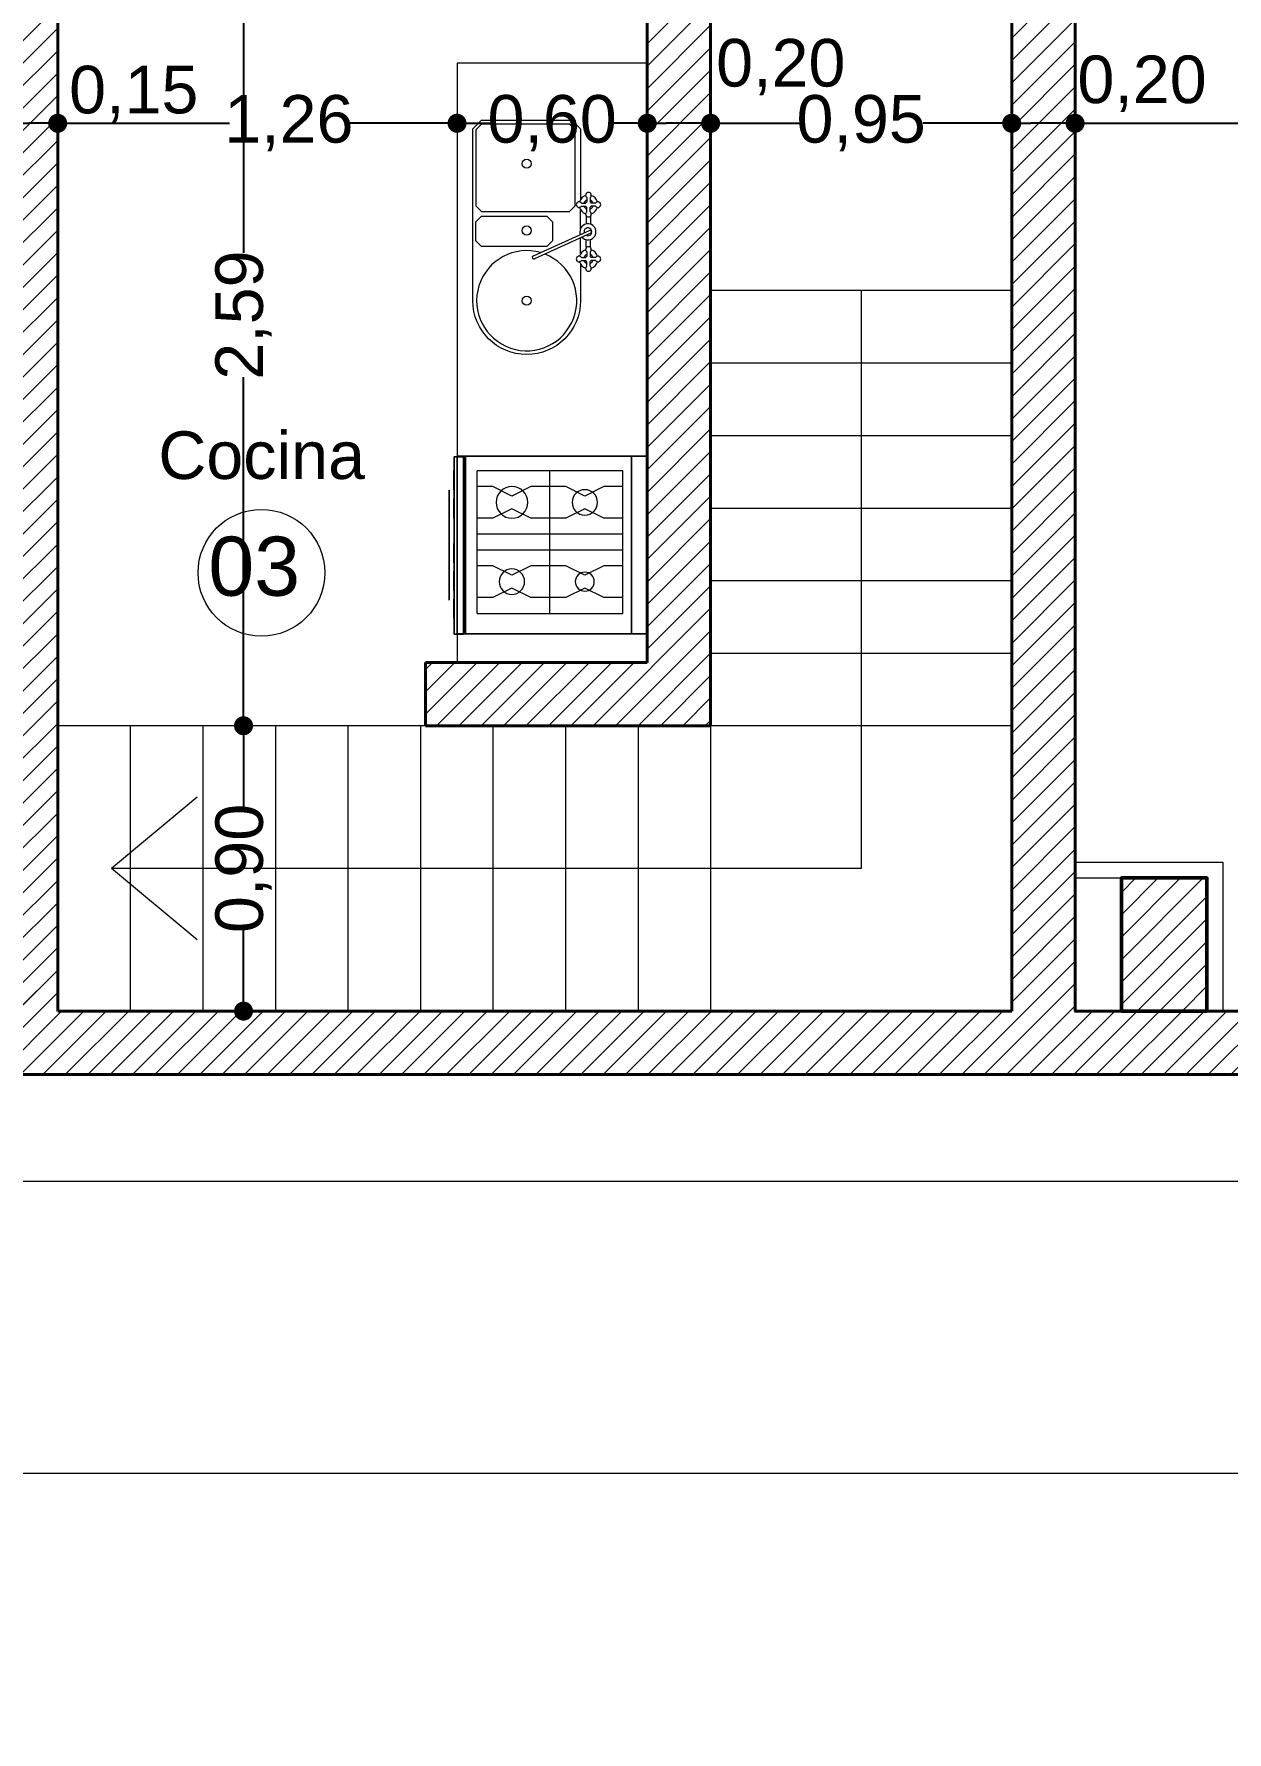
# Model space of a CAD drawing. Header units: millimetres. Extents: x 130 to 235, y 159 to 225.
# Drawn here: x 211.77 to 215.53, y 196.36 to 201.72 of the extents above; entities that cross this region are included whole.
import ezdxf

# ---------------------------------------------------------------- set-up
doc = ezdxf.new("R2010")
doc.units = ezdxf.units.MM
for name, color, linetype, lineweight in [('015', 1, 'Continuous', 15), ('02', 5, 'Continuous', 20), ('A-COT-PARC', 252, 'Continuous', 15), ('COLUMNAS', 3, 'Continuous', 50), ('COTAS', 151, 'Continuous', 5), ('hatch muro', 252, 'Continuous', 5), ('MUROS', 7, 'Continuous', 40), ('Simbolos', 6, 'Continuous', 20), ('TEXTOS', 2, 'Continuous', 20), ('Textos Simb', 4, 'Continuous', 20)]:
    doc.layers.add(name, color=color, linetype=linetype, lineweight=lineweight)
doc.styles.add('COTAS', font='ROMANS', dxfattribs={"width": 0.7})
doc.styles.add('STYLE1', font='arial.ttf')
doc.dimstyles.new('COTA 100', dxfattribs={"dimtxt": 0.12, "dimasz": 0.15, "dimexe": 0, "dimexo": 0, "dimgap": 0.04, "dimtad": 1, "dimzin": 4, "dimdsep": 46, "dimtxsty": 'COTAS', "dimblk1": 'COTA_N', "dimblk2": 'COTA_N', "dimsah": 1, "dimcen": 0.09, "dimse1": 1, "dimse2": 1, "dimclrd": 256, "dimclrt": 60, "dimadec": 4, "dimazin": 0, "dimtfac": 1, "dimtix": 1, "dimtmove": 2, "dimatfit": 3, "dimfxl": 1, "dimtolj": 1, "dimtzin": 0, "dimlwd": -1, "dimarcsym": 0})
doc.dimstyles.new('ISO-25', dxfattribs={"dimtxt": 0.15, "dimasz": 0.06, "dimexe": 0, "dimexo": 0, "dimgap": 0, "dimtad": 0, "dimzin": 1, "dimtxsty": 'STYLE1', "dimblk": 'DOT', "dimcen": 2.5, "dimclrt": 5, "dimadec": 0, "dimazin": 0, "dimtfac": 1, "dimtmove": 2, "dimatfit": 3, "dimldrblk": 'DOT', "dimfxl": 1, "dimarcsym": 0})
pattern_1 = [(45, (-1047.780325, -271.0186), (-0.035355339, 0.035355339), [])]

# ---------------------------------------------------------------- blocks, each defined once
blk = doc.blocks.new('COTA_N')
for p, q in [((0, 0.5), (0, -0.5)), ((-1, 0), (0, 0))]:
    blk.add_line(p, q)
at = {"const_width": 0.065}
blk.add_lwpolyline([(0.141421, 0.141421), (0.282843, 0.282843), (0, 0), (-0.141421, -0.141421), (-0.282843, -0.282843)], dxfattribs=at)
blk = doc.blocks.new('*D16')
at = {"layer": 'A-COT-PARC', "linetype": 'ByBlock'}
blk.add_line((144.734152, 198.101775), (220.364152, 198.101775), dxfattribs=at)
at = {"layer": 'Defpoints', "color": 0}
for p in [(144.584152, 198.680094), (220.514152, 198.680094), (220.514152, 198.101775)]:
    blk.add_point(p, dxfattribs=at)
at = {"layer": 'A-COT-PARC', "xscale": 0.15, "yscale": 0.15, "zscale": 0.15, "rotation": 180}
blk.add_blockref('COTA_N', (144.584152, 198.101775), dxfattribs=at)
at = {"layer": 'A-COT-PARC', "xscale": 0.15, "yscale": 0.15, "zscale": 0.15}
blk.add_blockref('COTA_N', (220.514152, 198.101775), dxfattribs=at)
at = {"layer": 'A-COT-PARC', "color": 60, "insert": (190.714152, 197.697181), "char_height": 0.6, "attachment_point": 5, "style": 'COTAS'}
blk.add_mtext('\\A1;{\\H0.5x;75.93}', dxfattribs=at)
blk = doc.blocks.new('*D19')
at = {"layer": 'A-COT-PARC', "linetype": 'ByBlock'}
blk.add_line((225.664152, 197.180146), (136.644152, 197.180146), dxfattribs=at)
at = {"layer": 'Defpoints', "color": 0}
for p in [(136.494152, 198.776236), (225.814152, 198.776236), (136.494152, 197.180146)]:
    blk.add_point(p, dxfattribs=at)
at = {"layer": 'A-COT-PARC', "xscale": 0.15, "yscale": 0.15, "zscale": 0.15, "rotation": 180}
blk.add_blockref('COTA_N', (136.494152, 197.180146), dxfattribs=at)
at = {"layer": 'A-COT-PARC', "xscale": 0.15, "yscale": 0.15, "zscale": 0.15}
blk.add_blockref('COTA_N', (225.814152, 197.180146), dxfattribs=at)
at = {"layer": 'A-COT-PARC', "color": 60, "insert": (173.649152, 196.758239), "char_height": 0.6, "attachment_point": 5, "style": 'COTAS'}
blk.add_mtext('\\A1;{\\H0.5x;89.32}', dxfattribs=at)
blk = doc.blocks.new('Pl-C')
for p, q in [((-0.119253, -0.020891), (-0.103861, -0.020891)), ((-0.119253, -0.031966), (-0.103861, -0.031966)), ((-0.099982, -0.00162), (-0.099982, -0.017012)), ((-0.099982, -0.051236), (-0.099982, -0.035845)), ((-0.088907, -0.00162), (-0.088907, -0.017012)), ((-0.088907, -0.051236), (-0.088907, -0.035845)), ((-0.069637, -0.020891), (-0.085028, -0.020891)), ((-0.069637, -0.031966), (-0.085028, -0.031966)), ((-0.009984, -0.054358), (-0.07668, -0.054358)), ((-0.052951, -0.019763), (-0.026174, -0.019763)), ((-0.052951, -0.033887), (-0.026904, -0.033887)), ((-0.003819, -0.02212), (0.0856, -0.220326)), ((0.005571, -0.017884), (0.095822, -0.215662)), ((0.078227, -0.054358), (0.022215, -0.054358)), ((0.026332, -0.033887), (0.026221, -0.033887)), ((0.054497, -0.019763), (0.02772, -0.019763)), ((0.054497, -0.033887), (0.028451, -0.033887)), ((0.071183, -0.020891), (0.086575, -0.020891)), ((0.071183, -0.031966), (0.086575, -0.031966)), ((0.090454, -0.00162), (0.090454, -0.017012)), ((0.090454, -0.051236), (0.090454, -0.035845)), ((0.101529, -0.00162), (0.101529, -0.017012)), ((0.101529, -0.051236), (0.101529, -0.035845)), ((0.120799, -0.020891), (0.105408, -0.020891)), ((0.120799, -0.031966), (0.105408, -0.031966))]:
    blk.add_line(p, q)
blk.add_lwpolyline([(0.113756, -0.054358), (0.242232, -0.054358, -1), (0.242232, -0.431492), (-0.360243, -0.431492), (-0.390243, -0.401492), (-0.390243, -0.084358), (-0.360243, -0.054358), (-0.112209, -0.054358)], format="xyb")
for points in [[(-0.3768, -0.093435), (-0.3768, -0.40089), (-0.3568, -0.42089), (-0.090126, -0.42089), (-0.070126, -0.40089), (-0.070126, -0.093435), (-0.090126, -0.073435), (-0.3568, -0.073435)], [(0.052478, -0.40089), (0.032478, -0.42089), (-0.03447, -0.42089), (-0.05447, -0.40089), (-0.05447, -0.172285), (-0.03447, -0.152285), (0.032478, -0.152285), (0.052478, -0.172285)]]:
    blk.add_lwpolyline(points, close=True)
for centre in [(-0.237873, -0.242925), (-0.003956, -0.242925), (0.242232, -0.242925)]:
    blk.add_circle(centre, 0.015987)
for centre, radius, start, end in [((-0.094445, -0.026428), 0.0331, 107.221031, 162.778969), ((-0.094445, 0.006585), 0.009899, 304.016019, 235.983981), ((-0.094445, -0.026428), 0.0331, 17.221031, 72.778969), ((0.000773, -0.028238), 0.028248, 312.387008, 290.893091), ((0.095991, -0.026428), 0.0331, 107.221031, 162.778969), ((0.095991, 0.006585), 0.009899, 304.016019, 235.983981), ((0.095991, -0.026428), 0.0331, 17.221031, 72.778969), ((-0.127458, -0.026428), 0.009899, 34.016019, 325.983981), ((-0.094445, -0.026428), 0.0331, 197.221031, 252.778969), ((-0.094445, -0.026428), 0.016581, 109.509577, 160.490423), ((-0.094445, -0.026428), 0.016581, 199.509577, 250.490423), ((-0.094445, -0.059441), 0.009899, 124.016019, 55.983981), ((-0.094445, -0.026428), 0.010924, 120.458557, 149.541443), ((-0.094445, -0.026428), 0.010924, 210.458557, 239.541443), ((-0.094445, -0.026428), 0.016581, 19.509577, 70.490423), ((-0.094445, -0.026428), 0.010924, 30.458557, 59.541443), ((-0.094445, -0.026428), 0.016581, 289.509577, 340.490423), ((-0.094445, -0.026428), 0.010924, 300.458557, 329.541443), ((-0.094445, -0.026428), 0.0331, 287.221031, 342.778969), ((-0.061432, -0.026428), 0.009899, 214.016019, 145.983981), ((0.000773, -0.028238), 0.013705, 333.734082, 287.283418), ((0.000876, -0.020002), 0.00515, 24.282059, 204.282059), ((0.062978, -0.026428), 0.009899, 34.016019, 325.983981), ((0.095991, -0.026428), 0.0331, 197.221031, 252.778969), ((0.095991, -0.026428), 0.016581, 109.509577, 160.490423), ((0.095991, -0.026428), 0.016581, 199.509577, 250.490423), ((0.095991, -0.059441), 0.009899, 124.016019, 55.983981), ((0.095991, -0.026428), 0.010924, 120.458557, 149.541443), ((0.095991, -0.026428), 0.010924, 210.458557, 239.541443), ((0.095991, -0.026428), 0.016581, 19.509577, 70.490423), ((0.095991, -0.026428), 0.010924, 30.458557, 59.541443), ((0.095991, -0.026428), 0.010924, 300.458557, 329.541443), ((0.095991, -0.026428), 0.016581, 289.509577, 340.490423), ((0.095991, -0.026428), 0.0331, 287.221031, 342.778969), ((0.129004, -0.026428), 0.009899, 214.016019, 145.983981), ((0.242232, -0.242925), 0.175417, 163.82908, 158.539558), ((0.090711, -0.217994), 0.005618, 204.52833, 24.52833)]:
    blk.add_arc(centre, radius, start, end)
blk = doc.blocks.new('COCINA-P')
at = {"layer": '015'}
for p, q in [((-0.083533, 0.550176, 0.0199), (-0.533533, 0.550176, 0.0199)), ((-0.533533, 0.090176, 0.0199), (-0.533533, 0.550176, 0.0199)), ((-0.483533, 0.500176, 0.0199), (-0.483533, 0.550176, 0.0199)), ((-0.383533, 0.500176, 0.0199), (-0.383533, 0.550176, 0.0199)), ((-0.333533, 0.090176, 0.0199), (-0.333533, 0.550176, 0.0199)), ((-0.283533, 0.550176, 0.0199), (-0.283533, 0.090176, 0.0199)), ((-0.233533, 0.500176, 0.0199), (-0.233533, 0.550176, 0.0199)), ((-0.133533, 0.500176, 0.0199), (-0.133533, 0.550176, 0.0199)), ((-0.083533, 0.550176, 0.0199), (-0.083533, 0.090176, 0.0199)), ((-0.453533, 0.440176, 0.0199), (-0.483533, 0.500176, 0.0199)), ((-0.413533, 0.440176, 0.0199), (-0.383533, 0.500176, 0.0199)), ((-0.203533, 0.440176, 0.0199), (-0.233533, 0.500176, 0.0199)), ((-0.163533, 0.440176, 0.0199), (-0.133533, 0.500176, 0.0199)), ((-0.483533, 0.380176, 0.0199), (-0.453533, 0.440176, 0.0199)), ((-0.383533, 0.380176, 0.0199), (-0.413533, 0.440176, 0.0199)), ((-0.233533, 0.380176, 0.0199), (-0.203533, 0.440176, 0.0199)), ((-0.133533, 0.380176, 0.0199), (-0.163533, 0.440176, 0.0199)), ((-0.483533, 0.270176, 0.0199), (-0.483533, 0.380176, 0.0199)), ((-0.383533, 0.270176, 0.0199), (-0.383533, 0.380176, 0.0199)), ((-0.233533, 0.270176, 0.0199), (-0.233533, 0.380176, 0.0199)), ((-0.133533, 0.270176, 0.0199), (-0.133533, 0.380176, 0.0199)), ((-0.083533, 0.320176, 0.0199), (-0.533533, 0.320176, 0.0199)), ((-0.453533, 0.210176, 0.0199), (-0.483533, 0.270176, 0.0199)), ((-0.413533, 0.210176, 0.0199), (-0.383533, 0.270176, 0.0199)), ((-0.203533, 0.210176, 0.0199), (-0.233533, 0.270176, 0.0199)), ((-0.163533, 0.210176, 0.0199), (-0.133533, 0.270176, 0.0199)), ((-0.083533, 0.320176, 0.0199), (-0.083533, 0.320176)), ((-0.483533, 0.150176, 0.0199), (-0.453533, 0.210176, 0.0199)), ((-0.383533, 0.150176, 0.0199), (-0.413533, 0.210176, 0.0199)), ((-0.233533, 0.150176, 0.0199), (-0.203533, 0.210176, 0.0199)), ((-0.133533, 0.150176, 0.0199), (-0.163533, 0.210176, 0.0199)), ((-0.483533, 0.090176, 0.0199), (-0.483533, 0.150176, 0.0199)), ((-0.383533, 0.090176, 0.0199), (-0.383533, 0.150176, 0.0199)), ((-0.233533, 0.090176, 0.0199), (-0.233533, 0.150176, 0.0199)), ((-0.133533, 0.090176, 0.0199), (-0.133533, 0.150176, 0.0199)), ((-0.083533, 0.090176, 0.0199), (-0.533533, 0.090176, 0.0199)), ((-0.313533, 0.090176, 0.0199), (-0.313533, 0.090176)), ((-0.083533, 0.090176, 0.0199), (-0.083533, 0.090176))]:
    blk.add_line(p, q, dxfattribs=at)
at = {"layer": '015', "color": 253}
for p, q in [((-0.533533, 0.550176, 0.0199), (-0.533533, 0.550176)), ((-0.313533, 0.550176, 0.0199), (-0.313533, 0.550176)), ((-0.083533, 0.550176, 0.0199), (-0.083533, 0.550176)), ((-0.533533, 0.320176, 0.0199), (-0.533533, 0.320176)), ((-0.533533, 0.090176, 0.0199), (-0.533533, 0.090176))]:
    blk.add_line(p, q, dxfattribs=at)
at = {"layer": '015', "extrusion": (-1.97552e-15, 1, 0), "elevation": 0.61325}
for points in [[(0.472302, -0.669305), (0.125358, -0.669305), (0.125358, -0.701592), (0.472302, -0.701592)], [(0.472302, -0.198236), (0.125358, -0.198236), (0.125358, -0.230523), (0.472302, -0.230523)]]:
    blk.add_lwpolyline(points, close=True, dxfattribs=at)
at = {"layer": '015', "extrusion": (-1.97552e-15, 1, 0)}
for centre in [(0.502268, -0.092743, 0.623081), (0.414508, -0.092743, 0.623081), (0.273668, -0.092743, 0.623081), (0.185907, -0.092743, 0.623081), (0.098147, -0.092743, 0.623081)]:
    blk.add_circle(centre, 0.030566, dxfattribs=at)
at = {"layer": '015'}
for centre, radius in [((-0.433533, 0.440176), 0.05), ((-0.183533, 0.440176), 0.04), ((-0.433533, 0.210176), 0.04), ((-0.183533, 0.210176), 0.03)]:
    blk.add_circle(centre, radius, dxfattribs=at)
for points in [[(-0.125358, 0.63825, -0.669305), (-0.125358, 0.63825, -0.701592), (-0.472302, 0.63825, -0.701592), (-0.472302, 0.63825, -0.669305)], [(-0.57883, 0.06325, 0.1), (-0.57883, 0.06325), (-0.01883, 0.06325), (-0.01883, 0.06325, 0.1)], [(-0.57883, 0.06325), (-0.57883, 0.06325), (-0.01883, 0.06325)], [(-0.57883, 0.01325, 0.1), (-0.57883, 0.06325, 0.1), (-0.01883, 0.06325, 0.1), (-0.01883, 0.01325, 0.1)], [(-0.01883, 0.06325, 0.1), (-0.01883, 0.06325), (-0.01883, 0.01325), (-0.01883, 0.01325, 0.1)], [(-0.01883, 0.06325), (-0.01883, 0.06325), (-0.01883, 0.06325), (-0.01883, 0.01325)], [(-0.01883, 0.01325, 0.1), (-0.01883, 0.01325), (-0.57883, 0.01325), (-0.57883, 0.01325, 0.1)], [(-0.57883, 0.01325, 0.1), (-0.57883, 0.01325, 0.1), (-0.01883, 0.01325, 0.1)]]:
    blk.add_3dface(points, dxfattribs=at)
at = {"layer": '015', "color": 43}
for points in [[(-0.125358, 0.63825, -0.198236), (-0.125358, 0.63825, -0.230523), (-0.472302, 0.63825, -0.230523), (-0.472302, 0.63825, -0.198236)], [(-0.57883, 0.01325), (-0.57883, 0.06325), (-0.57883, 0.06325, 0.1), (-0.57883, 0.01325, 0.1)], [(-0.57883, 0.01325, 0.1), (-0.57883, 0.01325), (-0.57883, 0.01325, 0.1)]]:
    blk.add_3dface(points, dxfattribs=at)
at = {"layer": '015', "linetype": 'Continuous'}
mesh = blk.add_polyface(dxfattribs=at)
corners = [(-0.125358, 0.61325, -0.280507), (-0.143125, 0.61325, -0.26274), (-0.454535, 0.61325, -0.26274), (-0.472302, 0.61325, -0.280507), (-0.472302, 0.61325, -0.50572), (-0.454535, 0.61325, -0.523487), (-0.143125, 0.61325, -0.523487), (-0.125358, 0.61325, -0.50572)]
mesh.append_faces([[corners[k] for k in face] for face in [(0, 6, 7)]], dxfattribs={"vtx0": -1})
mesh.append_faces([[corners[k] for k in face] for face in [(0, 3, 4), (0, 4, 5), (0, 5, 6)]], dxfattribs={"vtx0": -1, "vtx2": -1})
mesh.append_faces([[corners[k] for k in face] for face in [(0, 1, 2, 3)]], dxfattribs={"vtx3": -1})
at = {"layer": '015'}
mesh = blk.add_polymesh((6, 3), dxfattribs=at)
for k, corner in enumerate([(-0.57883, 0.61325), (-0.57883, 0.61325, -0.033323), (-0.57883, 0.61325, -0.033323), (-0.01883, 0.61325), (-0.01883, 0.61325, -0.033323), (-0.01883, 0.61325, -0.033323), (-0.01883, 0.01325), (-0.01883, 0.01325, -0.033323), (-0.01883, 0.61325, -0.033323), (-0.57883, 0.01325), (-0.57883, 0.01325, -0.033323), (-0.57883, 0.61325, -0.033323), (-0.57883, 0.01325), (-0.57883, 0.01325), (-0.57883, 0.61325), (-0.01883, 0.01325), (-0.01883, 0.01325), (-0.01883, 0.61325)]):
    mesh.set_mesh_vertex(divmod(k, 3), corner)
mesh = blk.add_polymesh((6, 3), dxfattribs=at)
for k, corner in enumerate([(-0.57883, 0.61325, -0.179371), (-0.57883, 0.61325, -0.618417), (-0.57883, 0.61325, -0.618417), (-0.01883, 0.61325, -0.179371), (-0.01883, 0.61325, -0.618417), (-0.01883, 0.61325, -0.618417), (-0.01883, 0.589979, -0.179371), (-0.01883, 0.589979, -0.618417), (-0.01883, 0.61325, -0.618417), (-0.57883, 0.589979, -0.179371), (-0.57883, 0.589979, -0.618417), (-0.57883, 0.61325, -0.618417), (-0.57883, 0.589979, -0.179371), (-0.57883, 0.589979, -0.179371), (-0.57883, 0.61325, -0.179371), (-0.01883, 0.589979, -0.179371), (-0.01883, 0.589979, -0.179371), (-0.01883, 0.61325, -0.179371)]):
    mesh.set_mesh_vertex(divmod(k, 3), corner)
mesh = blk.add_polymesh((6, 3), dxfattribs=at)
for k, corner in enumerate([(-0.57883, 0.61325, -0.628417), (-0.57883, 0.61325, -0.85), (-0.57883, 0.61325, -0.85), (-0.01883, 0.61325, -0.628417), (-0.01883, 0.61325, -0.85), (-0.01883, 0.61325, -0.85), (-0.01883, 0.589979, -0.628417), (-0.01883, 0.589979, -0.85), (-0.01883, 0.61325, -0.85), (-0.57883, 0.589979, -0.628417), (-0.57883, 0.589979, -0.85), (-0.57883, 0.61325, -0.85), (-0.57883, 0.589979, -0.628417), (-0.57883, 0.589979, -0.628417), (-0.57883, 0.61325, -0.628417), (-0.01883, 0.589979, -0.628417), (-0.01883, 0.589979, -0.628417), (-0.01883, 0.61325, -0.628417)]):
    mesh.set_mesh_vertex(divmod(k, 3), corner)
mesh = blk.add_polymesh((6, 3), dxfattribs=at)
for k, corner in enumerate([(-0.576789, 0.622424, -0.038323), (-0.576789, 0.622424, -0.175), (-0.576789, 0.622424, -0.175), (-0.018211, 0.622424, -0.038323), (-0.018211, 0.622424, -0.175), (-0.018211, 0.622424, -0.175), (-0.018211, 0.593144, -0.038323), (-0.018211, 0.593144, -0.175), (-0.018211, 0.622424, -0.175), (-0.576789, 0.593144, -0.038323), (-0.576789, 0.593144, -0.175), (-0.576789, 0.622424, -0.175), (-0.576789, 0.593144, -0.038323), (-0.576789, 0.593144, -0.038323), (-0.576789, 0.622424, -0.038323), (-0.018211, 0.593144, -0.038323), (-0.018211, 0.593144, -0.038323), (-0.018211, 0.622424, -0.038323)]):
    mesh.set_mesh_vertex(divmod(k, 3), corner)
mesh = blk.add_polymesh((6, 3), dxfattribs=at)
for k, corner in enumerate([(-0.57883, 0.58633, -0.038323), (-0.57883, 0.58633, -0.85), (-0.57883, 0.58633, -0.85), (-0.01883, 0.58633, -0.038323), (-0.01883, 0.58633, -0.85), (-0.01883, 0.58633, -0.85), (-0.01883, 0.01325, -0.038323), (-0.01883, 0.01325, -0.85), (-0.01883, 0.58633, -0.85), (-0.57883, 0.01325, -0.038323), (-0.57883, 0.01325, -0.85), (-0.57883, 0.58633, -0.85), (-0.57883, 0.01325, -0.038323), (-0.57883, 0.01325, -0.038323), (-0.57883, 0.58633, -0.038323), (-0.01883, 0.01325, -0.038323), (-0.01883, 0.01325, -0.038323), (-0.01883, 0.58633, -0.038323)]):
    mesh.set_mesh_vertex(divmod(k, 3), corner)
blk = doc.blocks.new('COCINA1')
at = {"layer": '02', "rotation": 180}
blk.add_blockref('COCINA-P', (-0.29883, 0.01325), dxfattribs=at)
blk = doc.blocks.new('_DOT')
at = {"color": 0, "linetype": 'ByBlock', "lineweight": -2}
blk.add_line((-0.5, 0), (-1, 0), dxfattribs=at)
at = {"color": 0, "linetype": 'ByBlock', "const_width": 0.5}
blk.add_lwpolyline([(-0.25, 0, 1), (0.25, 0, 1)], format="xyb", close=True, dxfattribs=at)
blk = doc.blocks.new('*D40')
at = {"layer": 'COTAS', "color": 0, "lineweight": -2, "ltscale": 2}
for p, q in [((215.054152, 201.438021), (215.054152, 201.438021)), ((215.114152, 201.438021), (217.589527, 201.438021)), ((220.454152, 201.438021), (217.978777, 201.438021)), ((220.514152, 201.438021), (220.514152, 201.438021))]:
    blk.add_line(p, q, dxfattribs=at)
at = {"layer": 'Defpoints', "color": 0}
for p in [(215.054152, 201.438021), (215.054152, 201.438021), (220.514152, 201.438021)]:
    blk.add_point(p, dxfattribs=at)
at = {"layer": 'COTAS', "color": 0, "lineweight": -2, "xscale": 0.06, "yscale": 0.06, "zscale": 0.06, "rotation": 180}
blk.add_blockref('_DOT', (215.054152, 201.438021), dxfattribs=at)
at = {"layer": 'COTAS', "color": 0, "lineweight": -2, "xscale": 0.06, "yscale": 0.06, "zscale": 0.06}
blk.add_blockref('_DOT', (220.514152, 201.438021), dxfattribs=at)
at = {"layer": 'COTAS', "color": 5, "insert": (217.784152, 201.438021), "char_height": 0.15, "attachment_point": 5, "style": 'STYLE1'}
blk.add_mtext('5,46', dxfattribs=at)
blk = doc.blocks.new('*D42')
at = {"layer": 'COTAS', "color": 0, "lineweight": -2, "ltscale": 2}
for p, q in [((214.854152, 201.438021), (214.854152, 201.438021)), ((214.994152, 201.438021), (214.914152, 201.438021)), ((215.054152, 201.438021), (215.054152, 201.438021))]:
    blk.add_line(p, q, dxfattribs=at)
at = {"layer": 'Defpoints', "color": 0}
for p in [(214.854152, 201.438021), (214.854152, 201.438021), (215.054152, 201.438021)]:
    blk.add_point(p, dxfattribs=at)
at = {"layer": 'COTAS', "color": 0, "lineweight": -2, "xscale": 0.06, "yscale": 0.06, "zscale": 0.06, "rotation": 180}
blk.add_blockref('_DOT', (214.854152, 201.438021), dxfattribs=at)
at = {"layer": 'COTAS', "color": 0, "lineweight": -2, "xscale": 0.06, "yscale": 0.06, "zscale": 0.06}
blk.add_blockref('_DOT', (215.054152, 201.438021), dxfattribs=at)
at = {"layer": 'COTAS', "color": 5, "insert": (215.265425, 201.562647), "char_height": 0.15, "attachment_point": 5, "style": 'STYLE1'}
blk.add_mtext('0,20', dxfattribs=at)
blk = doc.blocks.new('*D43')
at = {"layer": 'COTAS', "color": 0, "lineweight": -2, "ltscale": 2}
for p, q in [((213.904152, 201.438021), (213.904152, 201.438021)), ((213.964152, 201.438021), (214.184002, 201.438021)), ((214.794152, 201.438021), (214.574302, 201.438021)), ((214.854152, 201.438021), (214.854152, 201.438021))]:
    blk.add_line(p, q, dxfattribs=at)
at = {"layer": 'Defpoints', "color": 0}
for p in [(213.904152, 201.438021), (213.904152, 201.438021), (214.854152, 201.438021)]:
    blk.add_point(p, dxfattribs=at)
at = {"layer": 'COTAS', "color": 0, "lineweight": -2, "xscale": 0.06, "yscale": 0.06, "zscale": 0.06, "rotation": 180}
blk.add_blockref('_DOT', (213.904152, 201.438021), dxfattribs=at)
at = {"layer": 'COTAS', "color": 0, "lineweight": -2, "xscale": 0.06, "yscale": 0.06, "zscale": 0.06}
blk.add_blockref('_DOT', (214.854152, 201.438021), dxfattribs=at)
at = {"layer": 'COTAS', "color": 5, "insert": (214.379152, 201.438021), "char_height": 0.15, "attachment_point": 5, "style": 'STYLE1'}
blk.add_mtext('0,95', dxfattribs=at)
blk = doc.blocks.new('*D44')
at = {"layer": 'COTAS', "color": 0, "lineweight": -2, "ltscale": 2}
for p, q in [((213.704152, 201.438021), (213.704152, 201.438021)), ((213.844152, 201.438021), (213.764152, 201.438021)), ((213.904152, 201.438021), (213.904152, 201.438021))]:
    blk.add_line(p, q, dxfattribs=at)
at = {"layer": 'Defpoints', "color": 0}
for p in [(213.704152, 201.438021), (213.704152, 201.438021), (213.904152, 201.438021)]:
    blk.add_point(p, dxfattribs=at)
at = {"layer": 'COTAS', "color": 0, "lineweight": -2, "xscale": 0.06, "yscale": 0.06, "zscale": 0.06}
for p, rotation in [((213.704152, 201.438021), 180), ((213.904152, 201.438021), 360)]:
    blk.add_blockref('_DOT', p, dxfattribs=dict(at, rotation=rotation))
at = {"layer": 'COTAS', "color": 5, "insert": (214.125523, 201.614948), "char_height": 0.15, "attachment_point": 5, "style": 'STYLE1'}
blk.add_mtext('0,20', dxfattribs=at)
blk = doc.blocks.new('*D45')
at = {"layer": 'COTAS', "color": 0, "lineweight": -2, "ltscale": 2}
for p, q in [((213.104152, 201.438021), (213.104152, 201.438021)), ((213.164152, 201.438021), (213.209827, 201.438021)), ((213.644152, 201.438021), (213.598477, 201.438021)), ((213.704152, 201.438021), (213.704152, 201.438021))]:
    blk.add_line(p, q, dxfattribs=at)
at = {"layer": 'Defpoints', "color": 0}
for p in [(213.104152, 201.438021), (213.104152, 201.438021), (213.704152, 201.438021)]:
    blk.add_point(p, dxfattribs=at)
at = {"layer": 'COTAS', "color": 0, "lineweight": -2, "xscale": 0.06, "yscale": 0.06, "zscale": 0.06, "rotation": 180}
blk.add_blockref('_DOT', (213.104152, 201.438021), dxfattribs=at)
at = {"layer": 'COTAS', "color": 0, "lineweight": -2, "xscale": 0.06, "yscale": 0.06, "zscale": 0.06}
blk.add_blockref('_DOT', (213.704152, 201.438021), dxfattribs=at)
at = {"layer": 'COTAS', "color": 5, "insert": (213.404152, 201.438021), "char_height": 0.15, "attachment_point": 5, "style": 'STYLE1'}
blk.add_mtext('0,60', dxfattribs=at)
blk = doc.blocks.new('*D46')
at = {"layer": 'COTAS', "color": 0, "lineweight": -2, "ltscale": 2}
for p, q in [((211.844152, 201.438021), (211.844152, 201.438021)), ((211.904152, 201.438021), (212.385732, 201.438021)), ((213.044152, 201.438021), (212.760882, 201.438021)), ((213.104152, 201.438021), (213.104152, 201.438021))]:
    blk.add_line(p, q, dxfattribs=at)
at = {"layer": 'Defpoints', "color": 0}
for p in [(211.844152, 201.438021), (211.844152, 201.438021), (213.104152, 201.438021)]:
    blk.add_point(p, dxfattribs=at)
at = {"layer": 'COTAS', "color": 0, "lineweight": -2, "xscale": 0.06, "yscale": 0.06, "zscale": 0.06, "rotation": 180}
blk.add_blockref('_DOT', (211.844152, 201.438021), dxfattribs=at)
at = {"layer": 'COTAS', "color": 0, "lineweight": -2, "xscale": 0.06, "yscale": 0.06, "zscale": 0.06}
blk.add_blockref('_DOT', (213.104152, 201.438021), dxfattribs=at)
at = {"layer": 'COTAS', "color": 5, "insert": (212.573307, 201.438021), "char_height": 0.15, "attachment_point": 5, "style": 'STYLE1'}
blk.add_mtext('1,26', dxfattribs=at)
blk = doc.blocks.new('*D47')
at = {"layer": 'COTAS', "color": 0, "lineweight": -2, "ltscale": 2}
for p, q in [((211.694152, 201.438021), (211.694152, 201.438021)), ((211.784152, 201.438021), (211.754152, 201.438021)), ((211.844152, 201.438021), (211.844152, 201.438021))]:
    blk.add_line(p, q, dxfattribs=at)
at = {"layer": 'Defpoints', "color": 0}
for p in [(211.694152, 201.438021), (211.694152, 201.438021), (211.844152, 201.438021)]:
    blk.add_point(p, dxfattribs=at)
at = {"layer": 'COTAS', "color": 0, "lineweight": -2, "xscale": 0.06, "yscale": 0.06, "zscale": 0.06, "rotation": 180}
blk.add_blockref('_DOT', (211.694152, 201.438021), dxfattribs=at)
at = {"layer": 'COTAS', "color": 0, "lineweight": -2, "xscale": 0.06, "yscale": 0.06, "zscale": 0.06}
blk.add_blockref('_DOT', (211.844152, 201.438021), dxfattribs=at)
at = {"layer": 'COTAS', "color": 5, "insert": (212.084008, 201.530297), "char_height": 0.15, "attachment_point": 5, "style": 'STYLE1'}
blk.add_mtext('0,15', dxfattribs=at)
blk = doc.blocks.new('*D61')
at = {"layer": 'COTAS', "color": 0, "lineweight": -2, "ltscale": 2}
for p, q in [((212.430441, 202.128021), (212.430441, 202.128021)), ((212.430441, 202.068021), (212.430441, 201.029071)), ((212.430441, 199.598021), (212.430441, 200.636971)), ((212.430441, 199.538021), (212.430441, 199.538021))]:
    blk.add_line(p, q, dxfattribs=at)
at = {"layer": 'Defpoints', "color": 0}
for p in [(212.430441, 202.128021), (212.430441, 199.538021), (212.430441, 199.538021)]:
    blk.add_point(p, dxfattribs=at)
at = {"layer": 'COTAS', "color": 0, "lineweight": -2, "xscale": 0.06, "yscale": 0.06, "zscale": 0.06}
for p, rotation in [((212.430441, 202.128021), 90), ((212.430441, 199.538021), 270)]:
    blk.add_blockref('_DOT', p, dxfattribs=dict(at, rotation=rotation))
at = {"layer": 'COTAS', "color": 5, "insert": (212.430441, 200.833021), "char_height": 0.15, "attachment_point": 5, "rotation": 90, "style": 'STYLE1'}
blk.add_mtext('2,59', dxfattribs=at)
blk = doc.blocks.new('*D62')
at = {"layer": 'COTAS', "color": 0, "lineweight": -2, "ltscale": 2}
for p, q in [((212.430441, 199.538021), (212.430441, 199.538021)), ((212.430441, 199.478021), (212.430441, 199.282346)), ((212.430441, 198.698021), (212.430441, 198.893696)), ((212.430441, 198.638021), (212.430441, 198.638021))]:
    blk.add_line(p, q, dxfattribs=at)
at = {"layer": 'Defpoints', "color": 0}
for p in [(212.430441, 199.538021), (212.430441, 198.638021), (212.430441, 198.638021)]:
    blk.add_point(p, dxfattribs=at)
at = {"layer": 'COTAS', "color": 0, "lineweight": -2, "xscale": 0.06, "yscale": 0.06, "zscale": 0.06}
for p, rotation in [((212.430441, 199.538021), 90), ((212.430441, 198.638021), 270)]:
    blk.add_blockref('_DOT', p, dxfattribs=dict(at, rotation=rotation))
at = {"layer": 'COTAS', "color": 5, "insert": (212.430441, 199.088021), "char_height": 0.15, "attachment_point": 5, "rotation": 90, "style": 'STYLE1'}
blk.add_mtext('0,90', dxfattribs=at)

msp = doc.modelspace()

# ---------------------------------------------------------------- hatches: boundary and pattern name
at = {"layer": 'hatch muro', "ltscale": 2}
h = msp.add_hatch(dxfattribs=at)
h.set_pattern_fill('ANSI31', color=256, scale=0.4)
h.set_pattern_definition(pattern_1)
h.paths.add_polyline_path([(212.8042, 203.608), (213.9042, 203.608), (213.9042, 203.508), (213.7042, 203.508), (213.7042, 203.308), (212.8042, 203.308)])
h.paths.add_polyline_path([(213.7042, 203.508), (213.9042, 203.508), (213.9042, 203.308), (213.7042, 203.308)])
h.paths.add_polyline_path([(214.8542, 203.508), (215.0542, 203.508), (215.0542, 203.308), (214.8542, 203.308)])
h.paths.add_polyline_path([(214.8542, 203.608), (216.3842, 203.608), (216.3842, 203.308), (215.0542, 203.308), (215.0542, 203.508), (214.8542, 203.508)])
h.paths.add_polyline_path([(218.3842, 203.608), (219.7142, 203.608), (219.7142, 203.438), (219.7142, 203.308), (218.3842, 203.308)])
h.paths.add_polyline_path([(220.5142, 203.308), (220.7142, 203.308), (220.7142, 202.023), (220.5142, 202.023)])
h.paths.add_polyline_path([(220.5142, 203.508), (220.7142, 203.508), (220.7142, 203.308), (220.5142, 203.308)])
h.paths.add_polyline_path([(220.5142, 204.638), (220.6442, 204.638), (220.7142, 204.638), (220.7142, 203.508), (220.5142, 203.508)])
h.paths.add_polyline_path([(215.2002, 199.058), (215.4702, 199.058), (215.4702, 198.638), (215.2002, 198.638)])
h.paths.add_polyline_path([(213.0042, 202.278), (213.9042, 202.278), (213.9042, 199.538), (213.0042, 199.538), (213.0042, 199.738), (213.7042, 199.738), (213.7042, 202.078), (213.0042, 202.078)])
h.paths.add_polyline_path([(220.2442, 199.058), (220.5142, 199.058), (220.5142, 198.638), (220.2442, 198.638)])
h.paths.add_polyline_path([(210.1562, 199.058), (210.4262, 199.058), (210.4262, 198.638), (210.1562, 198.638)])
h.paths.add_polyline_path([(205.1122, 199.058), (205.3822, 199.058), (205.3822, 198.638), (205.1122, 198.638)])
h.paths.add_polyline_path([(205.1122, 203.508), (205.3122, 203.508), (205.3122, 203.308), (205.1122, 203.308)])
h.paths.add_polyline_path([(209.7042, 203.508), (209.9042, 203.508), (209.9042, 203.308), (209.7042, 203.308)])
h = msp.add_hatch(dxfattribs=at)
h.set_pattern_fill('ANSI31', color=256, scale=0.4)
h.set_pattern_definition(pattern_1)
h.paths.add_polyline_path([(220.7142, 199.923), (220.5142, 199.923), (220.5142, 198.638), (220.2442, 198.638), (215.0542, 198.638), (215.0542, 202.408), (214.8542, 202.408), (214.8542, 198.638), (211.8442, 198.638), (211.8442, 202.278), (211.6942, 202.278), (211.6942, 198.638), (209.9042, 198.638), (209.9042, 200.618), (210.9942, 200.618), (210.9942, 200.818), (209.9042, 200.818), (209.9042, 202.128), (210.9942, 202.128), (210.9942, 202.278), (209.7042, 202.278), (209.7042, 198.638), (199.9242, 198.638), (199.9242, 203.308), (199.7242, 203.308), (199.7242, 198.638), (189.2618, 198.638), (189.2618, 198.438), (220.7142, 198.438)])
h = msp.add_hatch(dxfattribs=at)
h.set_pattern_fill('ANSI31', color=256, scale=0.4)
h.set_pattern_definition(pattern_1)
h.paths.add_polyline_path([(215.0542, 202.408), (214.8542, 202.408), (214.8542, 198.638), (215.0542, 198.638)])
h.paths.add_polyline_path([(211.8442, 202.278), (211.6942, 202.278), (211.6942, 198.638), (211.8442, 198.638)])
h.paths.add_polyline_path([(210.9942, 200.818), (209.9042, 200.818), (209.9042, 202.128), (210.9942, 202.128), (210.9942, 202.278), (209.7042, 202.278), (209.7042, 198.638), (209.9042, 198.638), (209.9042, 200.618), (210.9942, 200.618), (210.9942, 200.633)])

# ---------------------------------------------------------------- linework, layer by layer
at = {"layer": '015', "ltscale": 2}
for p, q in [((213.1042, 201.628), (213.1042, 199.738)), ((213.7042, 201.628), (213.1042, 201.628)), ((213.9042, 200.9114), (214.8542, 200.9114)), ((213.9042, 200.6825), (214.8542, 200.6825)), ((213.9042, 200.4536), (214.8542, 200.4536)), ((213.9042, 200.2247), (214.8542, 200.2247)), ((213.9042, 199.9958), (214.8542, 199.9958)), ((213.9042, 199.7669), (214.8542, 199.7669)), ((213.9042, 199.538), (211.8442, 199.538)), ((212.073, 199.538), (212.073, 198.638)), ((212.3019, 199.538), (212.3019, 198.638)), ((212.5308, 199.538), (212.5308, 198.638)), ((212.7597, 199.538), (212.7597, 198.638)), ((212.9886, 199.538), (212.9886, 198.638)), ((213.2175, 199.538), (213.2175, 198.638)), ((213.4464, 199.538), (213.4464, 198.638)), ((213.6753, 199.538), (213.6753, 198.638)), ((214.8542, 199.538), (213.9042, 199.538)), ((213.9042, 199.538), (213.9042, 198.638))]:
    msp.add_line(p, q, dxfattribs=at)
for points in [[(215.0542, 199.108), (215.5202, 199.108), (215.5202, 198.638)], [(215.0542, 199.058), (215.4702, 199.058), (215.4702, 198.638)]]:
    msp.add_lwpolyline(points, dxfattribs=at)
at = {"layer": '02', "ltscale": 2}
for p, q in [((214.3792, 200.9114), (214.3792, 199.088)), ((212.2842, 199.313), (212.0142, 199.088)), ((214.3792, 199.088), (212.0142, 199.088)), ((212.2842, 198.863), (212.0142, 199.088))]:
    msp.add_line(p, q, dxfattribs=at)
at = {"layer": 'COLUMNAS', "ltscale": 2}
msp.add_lwpolyline([(215.2002, 198.638), (215.4702, 198.638), (215.4702, 199.058), (215.2002, 199.058)], close=True, dxfattribs=at)
at = {"layer": 'MUROS', "ltscale": 2}
for p, q in [((214.8542, 202.408), (214.8542, 198.638)), ((215.0542, 202.408), (215.0542, 198.638)), ((211.8442, 202.278), (211.8442, 198.638)), ((213.9042, 202.278), (213.9042, 199.538)), ((213.7042, 202.078), (213.7042, 199.738)), ((213.7042, 199.738), (213.0042, 199.738)), ((213.0042, 199.738), (213.0042, 199.538)), ((213.0042, 199.538), (213.9042, 199.538)), ((211.8442, 198.638), (214.8542, 198.638)), ((213.9042, 198.638), (211.8442, 198.638)), ((215.0521, 198.638), (220.5142, 198.638)), ((144.3842, 198.438), (220.7142, 198.438))]:
    msp.add_line(p, q, dxfattribs=at)
at = {"layer": 'Simbolos'}
msp.add_circle((212.4869, 200.0203), 0.2, dxfattribs=at)

# ---------------------------------------------------------------- block references
at = {"layer": '015', "xscale": 0.9, "yscale": 0.9, "zscale": 0.9, "rotation": 269.999988}
msp.add_blockref('Pl-C', (213.5425, 201.0964), dxfattribs=at)
at = {"layer": '015', "xscale": -1, "rotation": 269.999988}
msp.add_blockref('COCINA1', (213.7042, 200.1077, -0.1), dxfattribs=at)

# ---------------------------------------------------------------- texts
at = {"layer": 'TEXTOS', "insert": (212.8139, 200.4663), "char_height": 0.15, "width": 2.018645, "attachment_point": 3, "style": 'STYLE1'}
msp.add_mtext('Cocina', dxfattribs=at)
at = {"layer": 'Textos Simb', "insert": (212.6089, 200.1344), "char_height": 0.18634, "width": 0.177789, "attachment_point": 3, "style": 'STYLE1'}
msp.add_mtext('03', dxfattribs=at)

# ---------------------------------------------------------------- dimensions: what is measured, and where the dimension line sits
at = {"layer": 'A-COT-PARC', "linetype": 'ByBlock'}
for base, p1, p2, angle, picture, middle in [((136.4942, 197.1801), (225.8142, 198.7762), (136.4942, 198.7762), 180, '*D19', (173.6492, 196.7582)), ((220.5142, 198.1018), (144.5842, 198.6801), (220.5142, 198.6801), 0, '*D16', (190.7142, 197.6972))]:
    dim = msp.add_linear_dim(base=base, p1=p1, p2=p2, angle=angle, text='{\\H0.5x;<>}', dimstyle='COTA 100', override={"dimtxt": 0.6, "dimfxl": 0.18}, dxfattribs=at)
    dim.commit()
    dim.dimension.update_dxf_attribs({"geometry": picture, "text_midpoint": middle, "dimtype": 161})
at = {"layer": 'COTAS', "ltscale": 2}
for p1, p2, picture, middle in [((212.4304, 202.128), (212.4304, 199.538), '*D61', (212.4304, 200.833)), ((213.7042, 201.438), (213.1042, 201.438), '*D45', (213.4042, 201.438)), ((214.8542, 201.438), (213.9042, 201.438), '*D43', (214.3792, 201.438)), ((220.5142, 201.438), (215.0542, 201.438), '*D40', (217.7842, 201.438)), ((212.4304, 199.538), (212.4304, 198.638), '*D62', (212.4304, 199.088))]:
    dim = msp.add_aligned_dim(p1=p1, p2=p2, distance=0, dimstyle='ISO-25', override={"dimfxl": 0.18}, dxfattribs=at)
    dim.commit()
    dim.dimension.update_dxf_attribs({"geometry": picture, "text_midpoint": middle})
for base, p1, p2, picture, middle in [((213.7042, 201.438), (213.9042, 201.438), (213.7042, 201.438), '*D44', (214.1255, 201.6149)), ((211.6942, 201.438), (211.8442, 201.438), (211.6942, 201.438), '*D47', (212.084, 201.5303)), ((214.8542, 201.438), (215.0542, 201.438), (214.8542, 201.438), '*D42', (215.2654, 201.5626)), ((211.8442, 201.438), (213.1042, 201.438), (211.8442, 201.438), '*D46', (212.5733, 201.438))]:
    dim = msp.add_linear_dim(base=base, p1=p1, p2=p2, angle=180, dimstyle='ISO-25', override={"dimfxl": 0.18}, dxfattribs=at)
    dim.commit()
    dim.dimension.update_dxf_attribs({"geometry": picture, "text_midpoint": middle, "dimtype": 161})

doc.saveas('drawing.dxf')
